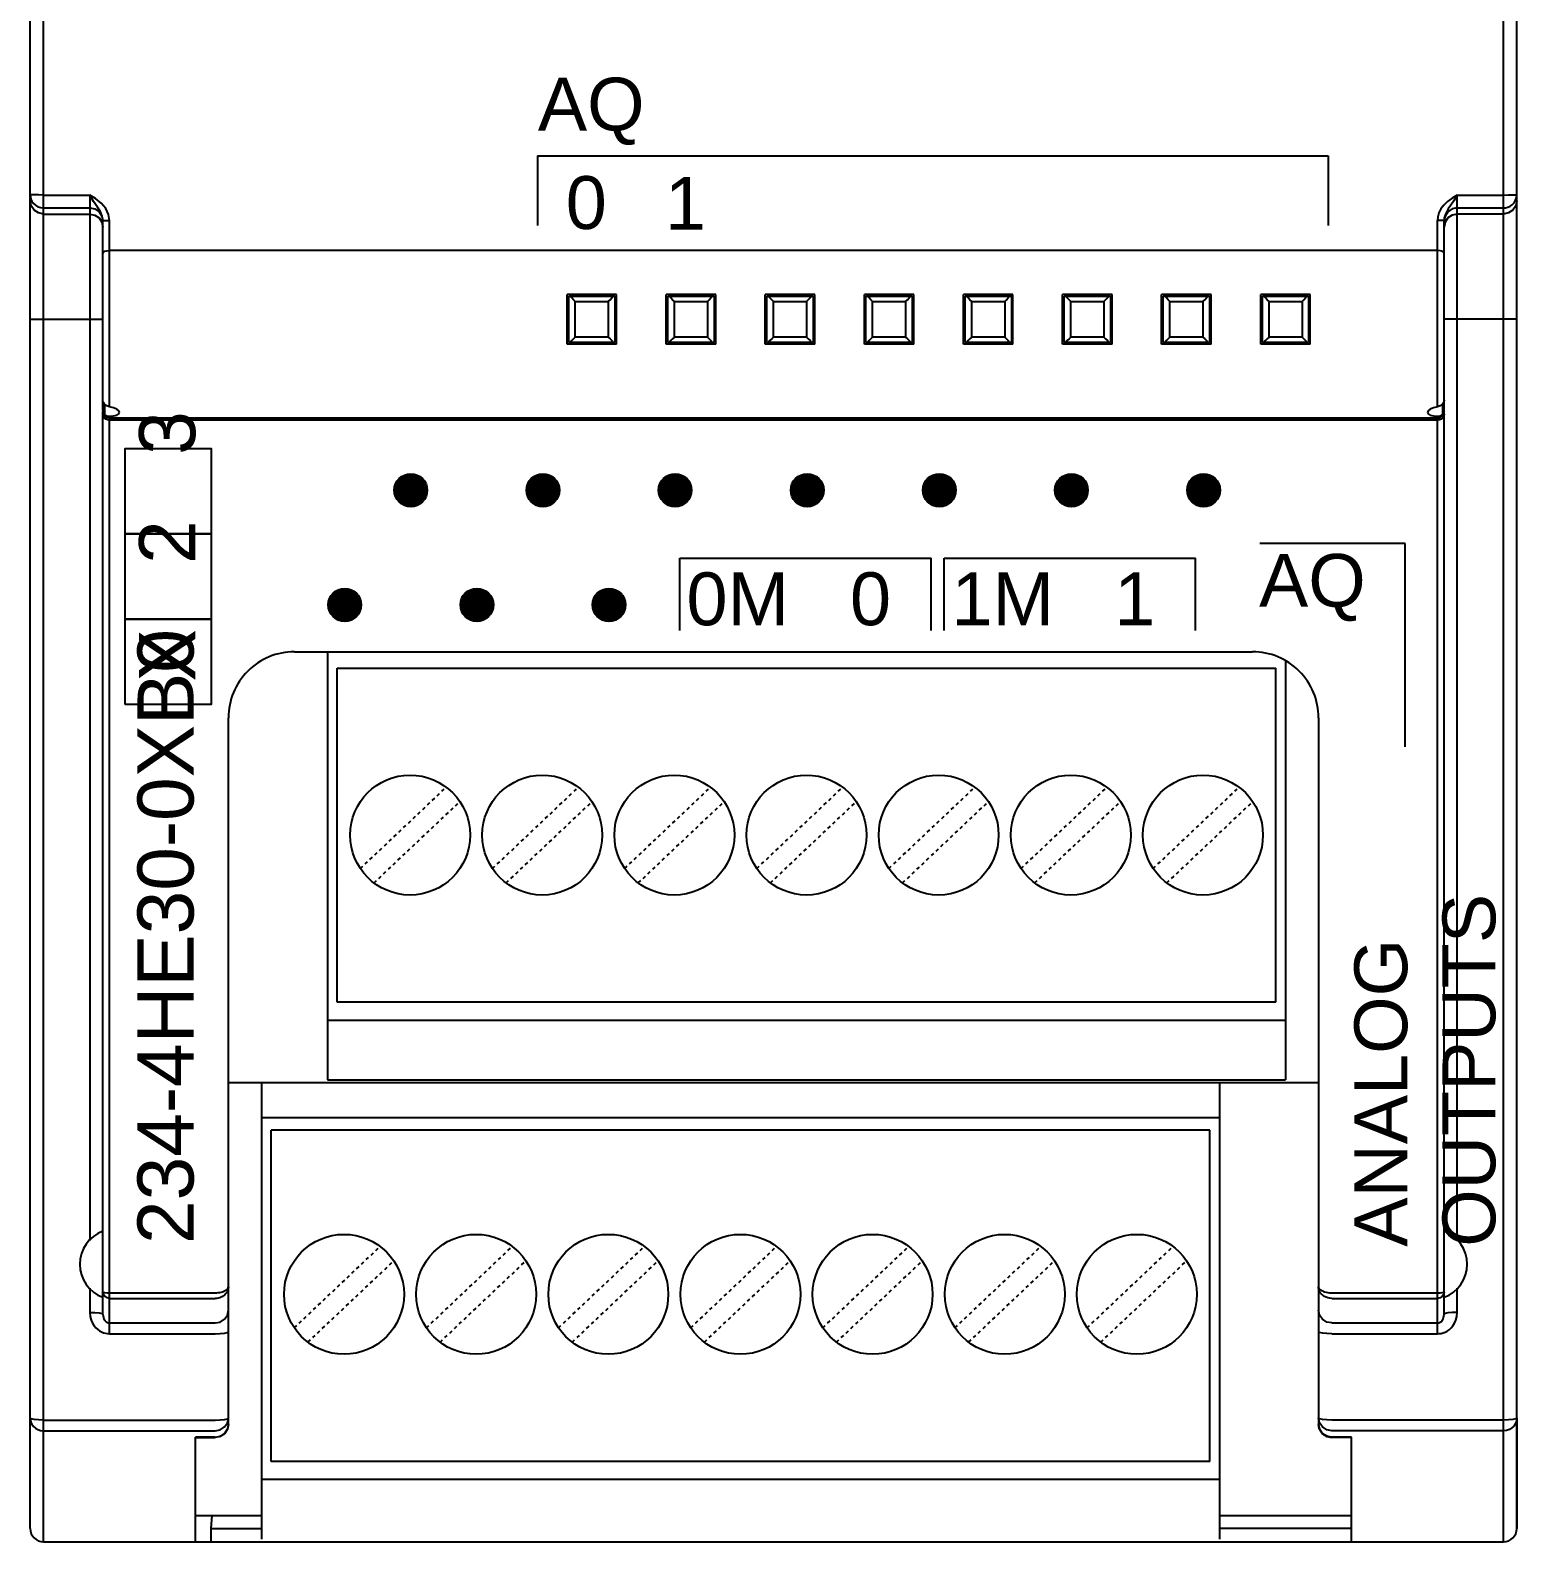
# Model space of a CAD drawing. Header units: inches. Extents: x 57 to 2760, y -193 to 2149.
# Drawn here: x 229.97 to 274.97, y 1243.68 to 1289.43 of the extents above; entities that cross this region are included whole.
import ezdxf

# ---------------------------------------------------------------- set-up
doc = ezdxf.new("R2010")
doc.units = ezdxf.units.IN
doc.header["$MEASUREMENT"] = 0
doc.linetypes.add('DOT', pattern=[0.2, 0.1, -0.1])
doc.styles.get("Standard").update_dxf_attribs({"font": 'arial.ttf'})

msp = doc.modelspace()

# ---------------------------------------------------------------- linework, layer by layer
at = {"color": 7, "linetype": 'Continuous'}
for p, q in [((230.37329, 1243.68422), (230.37329, 1343.68422)), ((274.57329, 1243.68422), (274.57329, 1343.68422)), ((229.97329, 1244.08422), (229.97329, 1343.28422)), ((274.97329, 1244.08422), (274.97329, 1343.28422)), ((229.97329, 1284.45532), (229.97329, 1303.09792)), ((274.97329, 1284.27052), (274.97329, 1303.09792)), ((230.37329, 1284.44652), (231.77329, 1284.44652)), ((231.77329, 1284.44652), (231.77329, 1252.807)), ((273.17329, 1284.44652), (274.57329, 1284.44652)), ((273.17329, 1252.807), (273.17329, 1284.44652)), ((274.9639, 1284.3695), (274.97329, 1284.45532)), ((230.37329, 1284.05684), (231.77329, 1284.05684)), ((230.37329, 1283.87204), (231.77329, 1283.87204)), ((273.17329, 1284.05684), (274.57329, 1284.05684)), ((274.57329, 1283.87204), (273.17329, 1283.87204)), ((232.14284, 1283.62605), (232.17329, 1283.47356)), ((232.17329, 1283.67629), (232.17329, 1283.67634)), ((232.17329, 1277.93337), (232.17329, 1283.6763)), ((232.27328, 1283.67221), (232.37329, 1283.67157)), ((232.37329, 1278.03858), (232.37329, 1283.67157)), ((272.67329, 1283.67221), (272.57329, 1283.67157)), ((272.57329, 1278.03858), (272.57329, 1283.67157)), ((272.77329, 1277.93337), (272.77329, 1283.67634)), ((272.80373, 1283.62605), (272.77329, 1283.47356)), ((272.57329, 1282.76809), (232.37329, 1282.76809)), ((247.72329, 1281.43422), (246.22329, 1281.43422)), ((246.22329, 1279.93422), (246.22329, 1281.43422)), ((246.22329, 1281.18422), (246.27329, 1281.18422)), ((246.27329, 1281.38422), (247.67329, 1281.38422)), ((246.27329, 1279.98422), (246.27329, 1281.38422)), ((246.47329, 1281.21993), (247.47329, 1281.21993)), ((246.47336, 1280.1485), (246.47336, 1281.21993)), ((247.47321, 1281.21993), (247.47321, 1280.1485)), ((247.67329, 1281.38422), (247.67329, 1279.98422)), ((247.72329, 1279.93422), (247.72329, 1281.43422)), ((250.72329, 1281.43422), (249.22329, 1281.43422)), ((249.22329, 1279.93422), (249.22329, 1281.43422)), ((249.27329, 1281.38422), (250.67329, 1281.38422)), ((249.27329, 1279.98422), (249.27329, 1281.38422)), ((249.47329, 1281.21993), (250.47329, 1281.21993)), ((249.47336, 1280.1485), (249.47336, 1281.21993)), ((250.47321, 1281.21993), (250.47321, 1280.1485)), ((250.67329, 1281.38422), (250.67329, 1279.98422)), ((250.72329, 1279.93422), (250.72329, 1281.43422)), ((253.72329, 1281.43422), (252.22329, 1281.43422)), ((252.22329, 1279.93422), (252.22329, 1281.43422)), ((252.27329, 1281.38422), (253.67329, 1281.38422)), ((252.27329, 1279.98422), (252.27329, 1281.38422)), ((252.47329, 1281.21993), (253.47329, 1281.21993)), ((252.47336, 1280.1485), (252.47336, 1281.21993)), ((253.47321, 1281.21993), (253.47321, 1280.1485)), ((253.67329, 1281.38422), (253.67329, 1279.98422)), ((253.72329, 1279.93422), (253.72329, 1281.43422)), ((256.72329, 1281.43422), (255.22329, 1281.43422)), ((255.22329, 1279.93422), (255.22329, 1281.43422)), ((255.27329, 1281.38422), (256.67329, 1281.38422)), ((255.27329, 1279.98422), (255.27329, 1281.38422)), ((255.47329, 1281.21993), (256.47329, 1281.21993)), ((255.47336, 1280.1485), (255.47336, 1281.21993)), ((256.47321, 1281.21993), (256.47321, 1280.1485)), ((256.67329, 1281.38422), (256.67329, 1279.98422)), ((256.72329, 1279.93422), (256.72329, 1281.43422)), ((259.72329, 1281.43422), (258.22329, 1281.43422)), ((258.22329, 1279.93422), (258.22329, 1281.43422)), ((258.27329, 1281.38422), (259.67329, 1281.38422)), ((258.27329, 1279.98422), (258.27329, 1281.38422)), ((258.47329, 1281.21993), (259.47329, 1281.21993)), ((258.47336, 1280.1485), (258.47336, 1281.21993)), ((259.47321, 1281.21993), (259.47321, 1280.1485)), ((259.67329, 1281.38422), (259.67329, 1279.98422)), ((259.72329, 1279.93422), (259.72329, 1281.43422)), ((262.72329, 1281.43422), (261.22329, 1281.43422)), ((261.22329, 1279.93422), (261.22329, 1281.43422)), ((261.27329, 1281.38422), (262.67329, 1281.38422)), ((261.27329, 1279.98422), (261.27329, 1281.38422)), ((261.47329, 1281.21993), (262.47329, 1281.21993)), ((261.47336, 1280.1485), (261.47336, 1281.21993)), ((262.47321, 1281.21993), (262.47321, 1280.1485)), ((262.67329, 1281.38422), (262.67329, 1279.98422)), ((262.72329, 1279.93422), (262.72329, 1281.43422)), ((265.72329, 1281.43422), (264.22329, 1281.43422)), ((264.22329, 1279.93422), (264.22329, 1281.43422)), ((264.27329, 1281.38422), (265.67329, 1281.38422)), ((264.27329, 1279.98422), (264.27329, 1281.38422)), ((264.47329, 1281.21993), (265.47329, 1281.21993)), ((264.47336, 1280.1485), (264.47336, 1281.21993)), ((265.47321, 1281.21993), (265.47321, 1280.1485)), ((265.67329, 1281.38422), (265.67329, 1279.98422)), ((265.72329, 1279.93422), (265.72329, 1281.43422)), ((268.72329, 1281.43422), (267.22329, 1281.43422)), ((267.22329, 1279.93422), (267.22329, 1281.43422)), ((267.27329, 1281.38422), (268.67329, 1281.38422)), ((267.27329, 1279.98422), (267.27329, 1281.38422)), ((267.47329, 1281.21993), (268.47329, 1281.21993)), ((267.47336, 1280.1485), (267.47336, 1281.21993)), ((268.47321, 1281.21993), (268.47321, 1280.1485)), ((268.67329, 1281.38422), (268.67329, 1279.98422)), ((268.67329, 1281.18422), (268.72329, 1281.18422)), ((268.72329, 1279.93422), (268.72329, 1281.43422)), ((229.97329, 1280.68422), (232.17329, 1280.68422)), ((274.97329, 1280.68422), (272.77329, 1280.68422)), ((246.22329, 1280.18422), (246.27329, 1280.18422)), ((247.47329, 1280.1485), (246.47329, 1280.1485)), ((250.47329, 1280.1485), (249.47329, 1280.1485)), ((253.47329, 1280.1485), (252.47329, 1280.1485)), ((256.47329, 1280.1485), (255.47329, 1280.1485)), ((259.47329, 1280.1485), (258.47329, 1280.1485)), ((262.47329, 1280.1485), (261.47329, 1280.1485)), ((265.47329, 1280.1485), (264.47329, 1280.1485)), ((268.47329, 1280.1485), (267.47329, 1280.1485)), ((268.67329, 1280.18422), (268.72329, 1280.18422)), ((247.72329, 1279.93422), (246.22329, 1279.93422)), ((247.67329, 1279.98422), (246.27329, 1279.98422)), ((250.72329, 1279.93422), (249.22329, 1279.93422)), ((250.67329, 1279.98422), (249.27329, 1279.98422)), ((253.72329, 1279.93422), (252.22329, 1279.93422)), ((253.67329, 1279.98422), (252.27329, 1279.98422)), ((256.72329, 1279.93422), (255.22329, 1279.93422)), ((256.67329, 1279.98422), (255.27329, 1279.98422)), ((259.72329, 1279.93422), (258.22329, 1279.93422)), ((259.67329, 1279.98422), (258.27329, 1279.98422)), ((262.72329, 1279.93422), (261.22329, 1279.93422)), ((262.67329, 1279.98422), (261.27329, 1279.98422)), ((265.72329, 1279.93422), (264.22329, 1279.93422)), ((265.67329, 1279.98422), (264.27329, 1279.98422)), ((268.72329, 1279.93422), (267.22329, 1279.93422)), ((268.67329, 1279.98422), (267.27329, 1279.98422)), ((232.17329, 1250.56805), (232.17329, 1277.89487)), ((232.22329, 1278.11532), (232.22329, 1277.8075)), ((272.72329, 1278.11532), (272.72329, 1277.8075)), ((272.75806, 1277.81863), (272.77329, 1277.89487)), ((272.77329, 1277.81211), (272.76272, 1277.75315)), ((272.77329, 1277.81211), (272.77329, 1277.89487)), ((272.77329, 1250.56805), (272.77329, 1277.89487)), ((232.37329, 1249.98165), (232.37329, 1277.74837)), ((272.57329, 1277.69563), (232.37329, 1277.69563)), ((272.57329, 1277.62824), (232.37329, 1277.62824)), ((272.57329, 1249.98165), (272.57329, 1277.74837)), ((240.9949, 1275.50489), (241.5001, 1276.01008)), ((240.99745, 1275.53063), (241.47435, 1276.00754)), ((240.99875, 1275.48554), (241.51945, 1276.00623)), ((241.0026, 1275.46618), (241.5388, 1276.00238)), ((241.00321, 1275.5596), (241.44539, 1276.00178)), ((241.00645, 1275.44683), (241.55816, 1275.99853)), ((241.00897, 1275.58856), (241.41643, 1275.99602)), ((241.0103, 1275.42748), (241.57751, 1275.99468)), ((241.01415, 1275.40813), (241.59686, 1275.99083)), ((241.01473, 1275.61752), (241.38746, 1275.99026)), ((241.018, 1275.38877), (241.61621, 1275.98698)), ((241.02049, 1275.64648), (241.3585, 1275.98449)), ((241.02185, 1275.36942), (241.63557, 1275.98313)), ((241.0257, 1275.35007), (241.65492, 1275.97929)), ((241.02625, 1275.67545), (241.32954, 1275.97873)), ((241.02955, 1275.33072), (241.67427, 1275.97544)), ((241.03442, 1275.70681), (241.29817, 1275.97057)), ((241.03584, 1275.3138), (241.69118, 1275.96915)), ((244.99722, 1275.49326), (245.51172, 1276.00777)), ((244.99975, 1275.5422), (245.46279, 1276.00524)), ((245.00492, 1275.45456), (245.55043, 1276.00007)), ((245.01127, 1275.60013), (245.40486, 1275.99372)), ((245.01261, 1275.41585), (245.58913, 1275.99237)), ((245.02031, 1275.37715), (245.62784, 1275.98467)), ((245.02279, 1275.65805), (245.34693, 1275.98219)), ((245.02801, 1275.33844), (245.66654, 1275.97697)), ((248.99722, 1275.49326), (249.51172, 1276.00777)), ((248.99975, 1275.5422), (249.46279, 1276.00524)), ((249.00492, 1275.45456), (249.55043, 1276.00007)), ((249.01127, 1275.60013), (249.40486, 1275.99372)), ((249.01261, 1275.41585), (249.58913, 1275.99237)), ((249.02031, 1275.37715), (249.62784, 1275.98467)), ((249.02279, 1275.65805), (249.34693, 1275.98219)), ((249.02801, 1275.33844), (249.66654, 1275.97697)), ((252.99722, 1275.49326), (253.51172, 1276.00777)), ((252.99975, 1275.5422), (253.46279, 1276.00524)), ((253.00492, 1275.45456), (253.55043, 1276.00007)), ((253.01127, 1275.60013), (253.40486, 1275.99372)), ((253.01261, 1275.41585), (253.58913, 1275.99237)), ((253.02031, 1275.37715), (253.62784, 1275.98467)), ((253.02279, 1275.65805), (253.34693, 1275.98219)), ((253.02801, 1275.33844), (253.66654, 1275.97697)), ((256.99722, 1275.49326), (257.51172, 1276.00777)), ((256.99975, 1275.5422), (257.46279, 1276.00524)), ((257.00492, 1275.45456), (257.55043, 1276.00007)), ((257.01127, 1275.60013), (257.40486, 1275.99372)), ((257.01261, 1275.41585), (257.58913, 1275.99237)), ((257.02031, 1275.37715), (257.62784, 1275.98467)), ((257.02279, 1275.65805), (257.34693, 1275.98219)), ((257.02801, 1275.33844), (257.66654, 1275.97697)), ((260.99722, 1275.49326), (261.51172, 1276.00777)), ((260.99975, 1275.5422), (261.46279, 1276.00524)), ((261.00492, 1275.45456), (261.55043, 1276.00007)), ((261.01127, 1275.60013), (261.40486, 1275.99372)), ((261.01261, 1275.41585), (261.58913, 1275.99237)), ((261.02031, 1275.37715), (261.62784, 1275.98467)), ((261.02279, 1275.65805), (261.34693, 1275.98219)), ((261.02801, 1275.33844), (261.66654, 1275.97697)), ((264.99722, 1275.49326), (265.51172, 1276.00777)), ((264.99975, 1275.5422), (265.46279, 1276.00524)), ((265.00492, 1275.45456), (265.55043, 1276.00007)), ((265.01127, 1275.60013), (265.40486, 1275.99372)), ((265.01261, 1275.41585), (265.58913, 1275.99237)), ((265.02031, 1275.37715), (265.62784, 1275.98467)), ((265.02279, 1275.65805), (265.34693, 1275.98219)), ((265.02801, 1275.33844), (265.66654, 1275.97697)), ((241.04513, 1275.29989), (241.70509, 1275.95986)), ((241.05442, 1275.28598), (241.719, 1275.95056)), ((241.06372, 1275.27208), (241.73291, 1275.94127)), ((241.07301, 1275.25817), (241.74682, 1275.93198)), ((241.08114, 1275.77674), (241.22825, 1275.92385)), ((241.0823, 1275.24426), (241.76073, 1275.92268)), ((241.0916, 1275.23035), (241.77464, 1275.91339)), ((241.10089, 1275.21644), (241.78854, 1275.9041)), ((241.11018, 1275.20253), (241.80245, 1275.8948)), ((241.11948, 1275.18862), (241.81636, 1275.88551)), ((241.12786, 1275.84666), (241.15833, 1275.87713)), ((241.12877, 1275.17472), (241.83027, 1275.87621)), ((241.13806, 1275.16081), (241.84418, 1275.86692)), ((241.15098, 1275.15052), (241.85446, 1275.85401)), ((241.16489, 1275.14123), (241.86376, 1275.8401)), ((241.1788, 1275.13193), (241.87305, 1275.82619)), ((241.19271, 1275.12264), (241.88234, 1275.81228)), ((241.20661, 1275.11335), (241.89164, 1275.79837)), ((241.22052, 1275.10405), (241.90093, 1275.78446)), ((241.23443, 1275.09476), (241.91022, 1275.77055)), ((241.24834, 1275.08547), (241.91952, 1275.75665)), ((241.26225, 1275.07617), (241.92881, 1275.74274)), ((241.27616, 1275.06688), (241.93811, 1275.72883)), ((241.29007, 1275.05759), (241.9474, 1275.71492)), ((241.30464, 1275.04896), (241.95603, 1275.70035)), ((241.32399, 1275.04511), (241.95988, 1275.68099)), ((241.34335, 1275.04126), (241.96372, 1275.66164)), ((241.3627, 1275.03741), (241.96757, 1275.64229)), ((241.38205, 1275.03356), (241.97142, 1275.62294)), ((241.4014, 1275.02971), (241.97527, 1275.60358)), ((241.42076, 1275.02586), (241.97912, 1275.58423)), ((241.44011, 1275.02201), (241.98297, 1275.56488)), ((241.45946, 1275.01816), (241.98682, 1275.54553)), ((241.47881, 1275.01431), (241.99067, 1275.52617)), ((245.04142, 1275.30545), (245.69954, 1275.96357)), ((245.05307, 1275.73474), (245.27025, 1275.95191)), ((245.06001, 1275.27763), (245.72736, 1275.94498)), ((245.07859, 1275.24981), (245.75517, 1275.92639)), ((245.09718, 1275.222), (245.78299, 1275.90781)), ((245.11577, 1275.19418), (245.81081, 1275.88922)), ((245.13435, 1275.16636), (245.83862, 1275.87063)), ((245.15933, 1275.14494), (245.86005, 1275.84565)), ((245.18715, 1275.12635), (245.87863, 1275.81783)), ((245.21497, 1275.10777), (245.89722, 1275.79002)), ((245.24279, 1275.08918), (245.91581, 1275.7622)), ((245.2706, 1275.07059), (245.93439, 1275.73438)), ((245.29842, 1275.05201), (245.95298, 1275.70657)), ((245.33562, 1275.0428), (245.96219, 1275.66937)), ((245.37432, 1275.0351), (245.96989, 1275.63066)), ((245.41303, 1275.0274), (245.97759, 1275.59196)), ((245.45173, 1275.0197), (245.98528, 1275.55325)), ((245.49044, 1275.012), (245.99298, 1275.51455)), ((249.04142, 1275.30545), (249.69954, 1275.96357)), ((249.05307, 1275.73474), (249.27025, 1275.95191)), ((249.06001, 1275.27763), (249.72736, 1275.94498)), ((249.07859, 1275.24981), (249.75517, 1275.92639)), ((249.09718, 1275.222), (249.78299, 1275.90781)), ((249.11577, 1275.19418), (249.81081, 1275.88922)), ((249.13435, 1275.16636), (249.83862, 1275.87063)), ((249.15933, 1275.14494), (249.86005, 1275.84565)), ((249.18715, 1275.12635), (249.87863, 1275.81783)), ((249.21497, 1275.10777), (249.89722, 1275.79002)), ((249.24279, 1275.08918), (249.91581, 1275.7622)), ((249.2706, 1275.07059), (249.93439, 1275.73438)), ((249.29842, 1275.05201), (249.95298, 1275.70657)), ((249.33562, 1275.0428), (249.96219, 1275.66937)), ((249.37432, 1275.0351), (249.96989, 1275.63066)), ((249.41303, 1275.0274), (249.97759, 1275.59196)), ((249.45173, 1275.0197), (249.98528, 1275.55325)), ((249.49044, 1275.012), (249.99298, 1275.51455)), ((253.04142, 1275.30545), (253.69954, 1275.96357)), ((253.05307, 1275.73474), (253.27025, 1275.95191)), ((253.06001, 1275.27763), (253.72736, 1275.94498)), ((253.07859, 1275.24981), (253.75517, 1275.92639)), ((253.09718, 1275.222), (253.78299, 1275.90781)), ((253.11577, 1275.19418), (253.81081, 1275.88922)), ((253.13435, 1275.16636), (253.83862, 1275.87063)), ((253.15933, 1275.14494), (253.86005, 1275.84565)), ((253.18715, 1275.12635), (253.87863, 1275.81783)), ((253.21497, 1275.10777), (253.89722, 1275.79002)), ((253.24279, 1275.08918), (253.91581, 1275.7622)), ((253.2706, 1275.07059), (253.93439, 1275.73438)), ((253.29842, 1275.05201), (253.95298, 1275.70657)), ((253.33562, 1275.0428), (253.96219, 1275.66937)), ((253.37432, 1275.0351), (253.96989, 1275.63066)), ((253.41303, 1275.0274), (253.97759, 1275.59196)), ((253.45173, 1275.0197), (253.98528, 1275.55325)), ((253.49044, 1275.012), (253.99298, 1275.51455)), ((257.04142, 1275.30545), (257.69954, 1275.96357)), ((257.05307, 1275.73474), (257.27025, 1275.95191)), ((257.06001, 1275.27763), (257.72736, 1275.94498)), ((257.07859, 1275.24981), (257.75517, 1275.92639)), ((257.09718, 1275.222), (257.78299, 1275.90781)), ((257.11577, 1275.19418), (257.81081, 1275.88922)), ((257.13435, 1275.16636), (257.83862, 1275.87063)), ((257.15933, 1275.14494), (257.86005, 1275.84565)), ((257.18715, 1275.12635), (257.87863, 1275.81783)), ((257.21497, 1275.10777), (257.89722, 1275.79002)), ((257.24279, 1275.08918), (257.91581, 1275.7622)), ((257.2706, 1275.07059), (257.93439, 1275.73438)), ((257.29842, 1275.05201), (257.95298, 1275.70657)), ((257.33562, 1275.0428), (257.96219, 1275.66937)), ((257.37432, 1275.0351), (257.96989, 1275.63066)), ((257.41303, 1275.0274), (257.97759, 1275.59196)), ((257.45173, 1275.0197), (257.98528, 1275.55325)), ((257.49044, 1275.012), (257.99298, 1275.51455)), ((261.04142, 1275.30545), (261.69954, 1275.96357)), ((261.05307, 1275.73474), (261.27025, 1275.95191)), ((261.06001, 1275.27763), (261.72736, 1275.94498)), ((261.07859, 1275.24981), (261.75517, 1275.92639)), ((261.09718, 1275.222), (261.78299, 1275.90781)), ((261.11577, 1275.19418), (261.81081, 1275.88922)), ((261.13435, 1275.16636), (261.83862, 1275.87063)), ((261.15933, 1275.14494), (261.86005, 1275.84565)), ((261.18715, 1275.12635), (261.87863, 1275.81783)), ((261.21497, 1275.10777), (261.89722, 1275.79002)), ((261.24279, 1275.08918), (261.91581, 1275.7622)), ((261.2706, 1275.07059), (261.93439, 1275.73438)), ((261.29842, 1275.05201), (261.95298, 1275.70657)), ((261.33562, 1275.0428), (261.96219, 1275.66937)), ((261.37432, 1275.0351), (261.96989, 1275.63066)), ((261.41303, 1275.0274), (261.97759, 1275.59196)), ((261.45173, 1275.0197), (261.98528, 1275.55325)), ((261.49044, 1275.012), (261.99298, 1275.51455)), ((265.04142, 1275.30545), (265.69954, 1275.96357)), ((265.05307, 1275.73474), (265.27025, 1275.95191)), ((265.06001, 1275.27763), (265.72736, 1275.94498)), ((265.07859, 1275.24981), (265.75517, 1275.92639)), ((265.09718, 1275.222), (265.78299, 1275.90781)), ((265.11577, 1275.19418), (265.81081, 1275.88922)), ((265.13435, 1275.16636), (265.83862, 1275.87063)), ((265.15933, 1275.14494), (265.86005, 1275.84565)), ((265.18715, 1275.12635), (265.87863, 1275.81783)), ((265.21497, 1275.10777), (265.89722, 1275.79002)), ((265.24279, 1275.08918), (265.91581, 1275.7622)), ((265.2706, 1275.07059), (265.93439, 1275.73438)), ((265.29842, 1275.05201), (265.95298, 1275.70657)), ((265.33562, 1275.0428), (265.96219, 1275.66937)), ((265.37432, 1275.0351), (265.96989, 1275.63066)), ((265.41303, 1275.0274), (265.97759, 1275.59196)), ((265.45173, 1275.0197), (265.98528, 1275.55325)), ((265.49044, 1275.012), (265.99298, 1275.51455)), ((241.50042, 1275.01272), (241.99226, 1275.50456)), ((241.52939, 1275.01849), (241.9865, 1275.4756)), ((241.55835, 1275.02425), (241.98074, 1275.44663)), ((241.58731, 1275.03001), (241.97498, 1275.41767)), ((241.61628, 1275.03577), (241.96922, 1275.38871)), ((241.64524, 1275.04153), (241.96346, 1275.35975)), ((241.6742, 1275.04729), (241.95769, 1275.33078)), ((241.72892, 1275.0788), (241.92618, 1275.27607)), ((241.79884, 1275.12553), (241.87946, 1275.20614)), ((245.54678, 1275.02195), (245.98304, 1275.4582)), ((245.60471, 1275.03347), (245.97152, 1275.40028)), ((245.66264, 1275.04499), (245.96, 1275.34235)), ((245.77092, 1275.10687), (245.89812, 1275.23407)), ((249.54678, 1275.02195), (249.98304, 1275.4582)), ((249.60471, 1275.03347), (249.97152, 1275.40028)), ((249.66264, 1275.04499), (249.96, 1275.34235)), ((249.77092, 1275.10687), (249.89812, 1275.23407)), ((253.54678, 1275.02195), (253.98304, 1275.4582)), ((253.60471, 1275.03347), (253.97152, 1275.40028)), ((253.66264, 1275.04499), (253.96, 1275.34235)), ((253.77092, 1275.10687), (253.89812, 1275.23407)), ((257.54678, 1275.02195), (257.98304, 1275.4582)), ((257.60471, 1275.03347), (257.97152, 1275.40028)), ((257.66264, 1275.04499), (257.96, 1275.34235)), ((257.77092, 1275.10687), (257.89812, 1275.23407)), ((261.54678, 1275.02195), (261.98304, 1275.4582)), ((261.60471, 1275.03347), (261.97152, 1275.40028)), ((261.66264, 1275.04499), (261.96, 1275.34235)), ((261.77092, 1275.10687), (261.89812, 1275.23407)), ((265.54678, 1275.02195), (265.98304, 1275.4582)), ((265.60471, 1275.03347), (265.97152, 1275.40028)), ((265.66264, 1275.04499), (265.96, 1275.34235)), ((265.77092, 1275.10687), (265.89812, 1275.23407)), ((238.9949, 1272.03428), (239.5001, 1272.53947)), ((238.99745, 1272.06002), (239.47435, 1272.53693)), ((238.99875, 1272.01493), (239.51945, 1272.53562)), ((239.0026, 1271.99557), (239.5388, 1272.53177)), ((239.00321, 1272.08899), (239.44539, 1272.53117)), ((239.00645, 1271.97622), (239.55816, 1272.52792)), ((239.00897, 1272.11795), (239.41643, 1272.52541)), ((239.0103, 1271.95687), (239.57751, 1272.52407)), ((239.01415, 1271.93752), (239.59686, 1272.52022)), ((239.01473, 1272.14691), (239.38746, 1272.51965)), ((239.018, 1271.91816), (239.61621, 1272.51637)), ((239.02049, 1272.17587), (239.3585, 1272.51388)), ((239.02185, 1271.89881), (239.63557, 1272.51253)), ((239.0257, 1271.87946), (239.65492, 1272.50868)), ((239.02625, 1272.20484), (239.32954, 1272.50812)), ((239.02955, 1271.86011), (239.67427, 1272.50483)), ((239.03442, 1272.2362), (239.29817, 1272.49996)), ((239.03584, 1271.84319), (239.69118, 1272.49854)), ((239.04513, 1271.82928), (239.70509, 1272.48925)), ((239.05442, 1271.81537), (239.719, 1272.47995)), ((239.06372, 1271.80147), (239.73291, 1272.47066)), ((239.07301, 1271.78756), (239.74682, 1272.46137)), ((239.08114, 1272.30613), (239.22825, 1272.45324)), ((239.0823, 1271.77365), (239.76073, 1272.45207)), ((239.0916, 1271.75974), (239.77464, 1272.44278)), ((239.10089, 1271.74583), (239.78854, 1272.43349)), ((239.11018, 1271.73192), (239.80245, 1272.42419)), ((239.11948, 1271.71801), (239.81636, 1272.4149)), ((239.12786, 1272.37605), (239.15833, 1272.40652)), ((239.12877, 1271.70411), (239.83027, 1272.40561)), ((239.13806, 1271.6902), (239.84418, 1272.39631)), ((239.15098, 1271.67991), (239.85446, 1272.3834)), ((239.16489, 1271.67062), (239.86376, 1272.36949)), ((239.1788, 1271.66132), (239.87305, 1272.35558)), ((239.19271, 1271.65203), (239.88234, 1272.34167)), ((239.20661, 1271.64274), (239.89164, 1272.32776)), ((239.22052, 1271.63344), (239.90093, 1272.31385)), ((242.99722, 1272.02265), (243.51172, 1272.53716)), ((242.99975, 1272.07159), (243.46279, 1272.53463)), ((243.00492, 1271.98395), (243.55043, 1272.52946)), ((243.01127, 1272.12952), (243.40486, 1272.52311)), ((243.01261, 1271.94524), (243.58913, 1272.52176)), ((243.02031, 1271.90654), (243.62784, 1272.51406)), ((243.02279, 1272.18744), (243.34693, 1272.51158)), ((243.02801, 1271.86783), (243.66654, 1272.50636)), ((243.04142, 1271.83484), (243.69954, 1272.49296)), ((243.05307, 1272.26413), (243.27025, 1272.4813)), ((243.06001, 1271.80702), (243.72736, 1272.47437)), ((243.07859, 1271.7792), (243.75517, 1272.45578)), ((243.09718, 1271.75139), (243.78299, 1272.4372)), ((243.11577, 1271.72357), (243.81081, 1272.41861)), ((243.13435, 1271.69575), (243.83862, 1272.40002)), ((243.15933, 1271.67433), (243.86005, 1272.37504)), ((243.18715, 1271.65574), (243.87863, 1272.34722)), ((243.21497, 1271.63716), (243.89722, 1272.31941)), ((246.99722, 1272.02265), (247.51172, 1272.53716)), ((246.99975, 1272.07159), (247.46279, 1272.53463)), ((247.00492, 1271.98395), (247.55043, 1272.52946)), ((247.01127, 1272.12952), (247.40486, 1272.52311)), ((247.01261, 1271.94524), (247.58913, 1272.52176)), ((247.02031, 1271.90654), (247.62784, 1272.51406)), ((247.02279, 1272.18744), (247.34693, 1272.51158)), ((247.02801, 1271.86783), (247.66654, 1272.50636)), ((247.04142, 1271.83484), (247.69954, 1272.49296)), ((247.05307, 1272.26413), (247.27025, 1272.4813)), ((247.06001, 1271.80702), (247.72736, 1272.47437)), ((247.07859, 1271.7792), (247.75517, 1272.45578)), ((247.09718, 1271.75139), (247.78299, 1272.4372)), ((247.11577, 1271.72357), (247.81081, 1272.41861)), ((247.13435, 1271.69575), (247.83862, 1272.40002)), ((247.15933, 1271.67433), (247.86005, 1272.37504)), ((247.18715, 1271.65574), (247.87863, 1272.34722)), ((247.21497, 1271.63716), (247.89722, 1272.31941)), ((239.23443, 1271.62415), (239.91022, 1272.29994)), ((239.24834, 1271.61486), (239.91952, 1272.28604)), ((239.26225, 1271.60556), (239.92881, 1272.27213)), ((239.27616, 1271.59627), (239.93811, 1272.25822)), ((239.29007, 1271.58698), (239.9474, 1272.24431)), ((239.30464, 1271.57835), (239.95603, 1272.22974)), ((239.32399, 1271.5745), (239.95988, 1272.21038)), ((239.34335, 1271.57065), (239.96372, 1272.19103)), ((239.3627, 1271.5668), (239.96757, 1272.17168)), ((239.38205, 1271.56295), (239.97142, 1272.15233)), ((239.4014, 1271.5591), (239.97527, 1272.13297)), ((239.42076, 1271.55525), (239.97912, 1272.11362)), ((239.44011, 1271.5514), (239.98297, 1272.09427)), ((239.45946, 1271.54755), (239.98682, 1272.07492)), ((239.47881, 1271.5437), (239.99067, 1272.05556)), ((239.50042, 1271.54212), (239.99226, 1272.03395)), ((239.52939, 1271.54788), (239.9865, 1272.00499)), ((239.55835, 1271.55364), (239.98074, 1271.97603)), ((239.58731, 1271.5594), (239.97498, 1271.94706)), ((239.61628, 1271.56516), (239.96922, 1271.9181)), ((239.64524, 1271.57092), (239.96346, 1271.88914)), ((239.6742, 1271.57668), (239.95769, 1271.86017)), ((243.24279, 1271.61857), (243.91581, 1272.29159)), ((243.2706, 1271.59998), (243.93439, 1272.26377)), ((243.29842, 1271.5814), (243.95298, 1272.23596)), ((243.33562, 1271.57219), (243.96219, 1272.19876)), ((243.37432, 1271.56449), (243.96989, 1272.16005)), ((243.41303, 1271.55679), (243.97759, 1272.12135)), ((243.45173, 1271.54909), (243.98528, 1272.08264)), ((243.49044, 1271.54139), (243.99298, 1272.04394)), ((243.54678, 1271.55134), (243.98304, 1271.98759)), ((243.60471, 1271.56286), (243.97152, 1271.92967)), ((243.66264, 1271.57438), (243.96, 1271.87174)), ((247.24279, 1271.61857), (247.91581, 1272.29159)), ((247.2706, 1271.59998), (247.93439, 1272.26377)), ((247.29842, 1271.5814), (247.95298, 1272.23596)), ((247.33562, 1271.57219), (247.96219, 1272.19876)), ((247.37432, 1271.56449), (247.96989, 1272.16005)), ((247.41303, 1271.55679), (247.97759, 1272.12135)), ((247.45173, 1271.54909), (247.98528, 1272.08264)), ((247.49044, 1271.54139), (247.99298, 1272.04394)), ((247.54678, 1271.55134), (247.98304, 1271.98759)), ((247.60471, 1271.56286), (247.97152, 1271.92967)), ((247.66264, 1271.57438), (247.96, 1271.87174)), ((239.72892, 1271.60819), (239.92618, 1271.80546)), ((239.79884, 1271.65492), (239.87946, 1271.73554)), ((243.77092, 1271.63626), (243.89812, 1271.76346)), ((247.77092, 1271.63626), (247.89812, 1271.76346)), ((237.97338, 1270.62222), (266.97329, 1270.62222)), ((238.97329, 1270.62222), (238.97329, 1257.66422)), ((239.26329, 1260.01422), (239.26329, 1270.12222)), ((239.26329, 1270.12222), (267.68329, 1270.12222)), ((267.68329, 1260.01422), (267.68329, 1270.12222)), ((267.97329, 1270.35427), (267.97329, 1257.66422)), ((235.97329, 1251.39922), (235.97329, 1268.62222)), ((235.97329, 1247.23786), (235.97329, 1268.62222)), ((268.97329, 1268.62222), (268.97329, 1247.23786)), ((267.68329, 1260.01422), (239.26329, 1260.01422)), ((238.97329, 1259.47422), (267.97329, 1259.47422)), ((268.97329, 1257.57949), (235.97329, 1257.57949)), ((236.97329, 1257.57949), (236.97329, 1243.76422)), ((238.97329, 1257.66422), (267.97329, 1257.66422)), ((265.97329, 1257.57949), (265.97329, 1243.76422)), ((265.97329, 1256.51333), (236.97329, 1256.51333)), ((237.26329, 1246.11422), (237.26329, 1256.14622)), ((265.68329, 1256.14622), (237.26329, 1256.14622)), ((265.68329, 1246.11422), (265.68329, 1256.14622)), ((231.77329, 1251.36144), (231.77329, 1250.62822)), ((273.17329, 1250.62822), (273.17329, 1251.36144)), ((232.37329, 1251.22138), (235.57329, 1251.22138)), ((232.37329, 1251.04854), (235.57329, 1251.04854)), ((269.37329, 1251.22138), (272.57329, 1251.22138)), ((269.37329, 1251.04854), (272.57329, 1251.04854)), ((232.37329, 1250.30655), (235.57329, 1250.30655)), ((232.37329, 1249.98165), (235.57329, 1249.98165)), ((269.37329, 1250.30655), (272.57329, 1250.30655)), ((269.37329, 1249.98165), (272.57329, 1249.98165)), ((230.37329, 1247.3658), (235.57329, 1247.3658)), ((235.94268, 1247.2842), (235.97329, 1247.4325)), ((269.00389, 1247.2842), (268.97329, 1247.4325)), ((274.57329, 1247.3658), (269.37329, 1247.3658)), ((274.97329, 1247.4325), (274.97329, 1244.08422)), ((230.37329, 1247.04595), (235.57329, 1247.04595)), ((235.57329, 1246.85052), (234.97329, 1246.85052)), ((234.97329, 1243.68422), (234.97329, 1246.85052)), ((234.97329, 1246.83786), (235.57329, 1246.83786)), ((235.72449, 1246.86754), (235.57329, 1246.83786)), ((235.57329, 1246.85052), (235.68892, 1246.86706)), ((235.68892, 1246.86706), (235.79617, 1246.91623)), ((235.79617, 1246.91623), (235.8893, 1247.00039)), ((269.22208, 1246.86754), (269.37329, 1246.83786)), ((274.57329, 1247.04595), (269.37329, 1247.04595)), ((269.97329, 1246.85052), (269.37329, 1246.85052)), ((269.97329, 1246.83786), (269.37329, 1246.83786)), ((269.97329, 1243.68422), (269.97329, 1246.85052)), ((265.68329, 1246.11422), (237.26329, 1246.11422)), ((236.97329, 1245.57422), (265.97329, 1245.57422)), ((234.97329, 1244.48422), (236.97329, 1244.48422)), ((235.47329, 1244.48422), (235.44187, 1244.08422)), ((265.97329, 1244.48422), (269.97329, 1244.48422)), ((235.44187, 1244.08422), (236.97329, 1244.08422)), ((235.44187, 1244.08422), (235.44187, 1243.68422)), ((269.97329, 1244.08422), (265.97329, 1244.08422)), ((230.37329, 1243.68422), (274.57329, 1243.68422))]:
    msp.add_line(p, q, dxfattribs=at)
for p, q in [((245.32887, 1285.63612), (269.26797, 1285.63612)), ((245.32887, 1285.63612), (245.32887, 1283.52009)), ((269.26797, 1285.63612), (269.26797, 1283.52009)), ((271.59361, 1273.9007), (267.19931, 1273.9007)), ((271.59361, 1267.74769), (271.59361, 1273.9007)), ((249.64037, 1271.26474), (249.64037, 1273.45933)), ((249.64037, 1273.45933), (257.24773, 1273.45933)), ((257.24773, 1271.26474), (257.24773, 1273.45933)), ((257.64037, 1271.26474), (257.64037, 1273.45933)), ((257.64037, 1273.45933), (265.24773, 1273.45933)), ((265.24773, 1271.26474), (265.24773, 1273.45933))]:
    msp.add_line(p, q)
at = {"linetype": 'DOT'}
for p, q in [((239.96743, 1264.06099), (242.56651, 1266.52304)), ((243.96743, 1264.06099), (246.56651, 1266.52304)), ((247.96743, 1264.06099), (250.56651, 1266.52304)), ((251.96743, 1264.06099), (254.56651, 1266.52304)), ((255.96743, 1264.06099), (258.56651, 1266.52304)), ((259.96743, 1264.06099), (262.56651, 1266.52304)), ((263.96743, 1264.06099), (266.56651, 1266.52304)), ((240.38006, 1263.6254), (242.97914, 1266.08745)), ((244.38006, 1263.6254), (246.97914, 1266.08745)), ((248.38006, 1263.6254), (250.97914, 1266.08745)), ((252.38006, 1263.6254), (254.97914, 1266.08745)), ((256.38006, 1263.6254), (258.97914, 1266.08745)), ((260.38006, 1263.6254), (262.97914, 1266.08745)), ((264.38006, 1263.6254), (266.97914, 1266.08745)), ((237.96743, 1250.16099), (240.56651, 1252.62304)), ((238.38006, 1249.7254), (240.97914, 1252.18745)), ((241.96743, 1250.16099), (244.56651, 1252.62304)), ((242.38006, 1249.7254), (244.97914, 1252.18745)), ((245.96743, 1250.16099), (248.56651, 1252.62304)), ((246.38006, 1249.7254), (248.97914, 1252.18745)), ((249.96743, 1250.16099), (252.56651, 1252.62304)), ((250.38006, 1249.7254), (252.97914, 1252.18745)), ((253.96743, 1250.16099), (256.56651, 1252.62304)), ((254.38006, 1249.7254), (256.97914, 1252.18745)), ((257.96743, 1250.16099), (260.56651, 1252.62304)), ((258.38006, 1249.7254), (260.97914, 1252.18745)), ((261.96743, 1250.16099), (264.56651, 1252.62304)), ((262.38006, 1249.7254), (264.97914, 1252.18745))]:
    msp.add_line(p, q, dxfattribs=at)
at = {"color": 7, "linetype": 'Continuous'}
for points in [[(229.97329, 1284.45532), (229.97839, 1284.39188), (229.99524, 1284.32513), (230.02578, 1284.25797), (230.07127, 1284.19405), (230.13166, 1284.13776), (230.20491, 1284.09386), (230.28714, 1284.06619), (230.37329, 1284.05684)], [(230.37329, 1284.44652), (230.21965, 1284.4472), (230.0895, 1284.44912), (230.00296, 1284.45199), (229.97329, 1284.45532)], [(230.37329, 1283.87204), (230.22021, 1283.90237), (230.09044, 1283.98875), (230.00373, 1284.11803), (229.97329, 1284.27052)], [(232.37329, 1283.67157), (232.34588, 1283.85858), (232.26307, 1284.03938), (232.12454, 1284.20493), (231.94797, 1284.34125), (231.77329, 1284.44652)], [(232.17329, 1283.67634), (232.15495, 1283.80654), (232.09954, 1283.93964), (232.00723, 1284.08268), (231.88988, 1284.25268), (231.77329, 1284.44652)], [(273.17329, 1284.44652), (273.01548, 1284.35216), (272.87764, 1284.2535), (272.76281, 1284.14418), (272.67494, 1284.02557), (272.6157, 1283.90352), (272.58311, 1283.78385), (272.57329, 1283.67157)], [(273.17329, 1284.44652), (273.06801, 1284.27039), (272.97628, 1284.1346), (272.89981, 1284.02553), (272.84113, 1283.92868), (272.80158, 1283.83838), (272.77983, 1283.75386), (272.77329, 1283.67634)], [(274.57329, 1284.44652), (274.72692, 1284.4472), (274.85707, 1284.44912), (274.94361, 1284.45199), (274.97329, 1284.45532)], [(274.57329, 1284.05684), (274.63696, 1284.06192), (274.70397, 1284.07871), (274.77138, 1284.10914), (274.83556, 1284.15445), (274.89206, 1284.21461), (274.93612, 1284.28758), (274.9639, 1284.3695)], [(274.97329, 1284.27052), (274.94284, 1284.11803), (274.85613, 1283.98875), (274.72636, 1283.90237), (274.57329, 1283.87204)], [(231.77329, 1284.05684), (231.92636, 1284.02651), (232.05613, 1283.94013), (232.14284, 1283.81085), (232.16984, 1283.67561)], [(231.77329, 1283.87204), (231.92636, 1283.84171), (232.05613, 1283.75533), (232.14284, 1283.62605)], [(273.17329, 1284.05684), (273.02021, 1284.02651), (272.89044, 1283.94013), (272.80373, 1283.81085), (272.77674, 1283.67565)], [(273.17329, 1283.87204), (273.02021, 1283.84171), (272.89044, 1283.75533), (272.80373, 1283.62605)], [(232.17329, 1283.67634), (232.20008, 1283.67396), (232.27328, 1283.67221)], [(272.77329, 1283.67634), (272.74649, 1283.67396), (272.67329, 1283.67221)], [(232.17329, 1282.68778), (232.18719, 1282.7176), (232.22848, 1282.74354), (232.29334, 1282.76153), (232.37329, 1282.76809)], [(272.77329, 1282.68778), (272.75938, 1282.7176), (272.71809, 1282.74354), (272.65323, 1282.76153), (272.57329, 1282.76809)], [(246.47329, 1281.21993), (246.41903, 1281.27507), (246.36654, 1281.32981), (246.31595, 1281.38422)], [(247.47329, 1281.21993), (247.52754, 1281.27507), (247.58003, 1281.32981), (247.63062, 1281.38422)], [(249.47329, 1281.21993), (249.41904, 1281.27505), (249.36655, 1281.3298), (249.31595, 1281.38422)], [(250.47329, 1281.21993), (250.52753, 1281.27505), (250.58002, 1281.3298), (250.63062, 1281.38422)], [(252.47329, 1281.21993), (252.41906, 1281.27504), (252.36656, 1281.32979), (252.31595, 1281.38422)], [(253.47329, 1281.21993), (253.52751, 1281.27504), (253.58001, 1281.32979), (253.63062, 1281.38422)], [(255.47329, 1281.21993), (255.41907, 1281.27503), (255.36658, 1281.32977), (255.31595, 1281.38422)], [(256.47329, 1281.21993), (256.5275, 1281.27503), (256.57999, 1281.32977), (256.63062, 1281.38422)], [(258.47329, 1281.21993), (258.41908, 1281.27502), (258.36659, 1281.32976), (258.31595, 1281.38422)], [(259.47329, 1281.21993), (259.52749, 1281.27502), (259.57998, 1281.32976), (259.63062, 1281.38422)], [(261.47329, 1281.21993), (261.41909, 1281.27501), (261.36659, 1281.32975), (261.31595, 1281.38422)], [(262.47329, 1281.21993), (262.52748, 1281.27501), (262.57997, 1281.32975), (262.63062, 1281.38422)], [(264.47329, 1281.21993), (264.4191, 1281.275), (264.3666, 1281.32975), (264.31595, 1281.38422)], [(265.47329, 1281.21993), (265.52747, 1281.275), (265.57997, 1281.32975), (265.63062, 1281.38422)], [(267.47329, 1281.21993), (267.4191, 1281.275), (267.3666, 1281.32974), (267.31595, 1281.38422)], [(268.47329, 1281.21993), (268.52747, 1281.275), (268.57997, 1281.32974), (268.63062, 1281.38422)], [(246.47329, 1280.1485), (246.41903, 1280.09337), (246.36654, 1280.03862), (246.31595, 1279.98422)], [(247.47329, 1280.1485), (247.52754, 1280.09337), (247.58003, 1280.03862), (247.63062, 1279.98422)], [(249.47329, 1280.1485), (249.41904, 1280.09338), (249.36655, 1280.03864), (249.31595, 1279.98422)], [(250.47329, 1280.1485), (250.52753, 1280.09338), (250.58002, 1280.03864), (250.63062, 1279.98422)], [(252.47329, 1280.1485), (252.41906, 1280.0934), (252.36656, 1280.03865), (252.31595, 1279.98422)], [(253.47329, 1280.1485), (253.52751, 1280.0934), (253.58001, 1280.03865), (253.63062, 1279.98422)], [(255.47329, 1280.1485), (255.41907, 1280.09341), (255.36658, 1280.03866), (255.31595, 1279.98422)], [(256.47329, 1280.1485), (256.5275, 1280.09341), (256.57999, 1280.03866), (256.63062, 1279.98422)], [(258.47329, 1280.1485), (258.41908, 1280.09342), (258.36659, 1280.03868), (258.31595, 1279.98422)], [(259.47329, 1280.1485), (259.52749, 1280.09342), (259.57998, 1280.03868), (259.63062, 1279.98422)], [(261.47329, 1280.1485), (261.41909, 1280.09343), (261.36659, 1280.03868), (261.31595, 1279.98422)], [(262.47329, 1280.1485), (262.52748, 1280.09343), (262.57997, 1280.03868), (262.63062, 1279.98422)], [(264.47329, 1280.1485), (264.4191, 1280.09344), (264.3666, 1280.03869), (264.31595, 1279.98422)], [(265.47329, 1280.1485), (265.52747, 1280.09344), (265.57997, 1280.03869), (265.63062, 1279.98422)], [(267.47329, 1280.1485), (267.4191, 1280.09344), (267.3666, 1280.03869), (267.31595, 1279.98422)], [(268.47329, 1280.1485), (268.52747, 1280.09344), (268.57997, 1280.03869), (268.63062, 1279.98422)], [(232.22329, 1278.11532), (232.1861, 1278.17415), (232.17329, 1278.24119)], [(232.17329, 1277.93337), (232.1861, 1277.86633), (232.22329, 1277.8075)], [(232.37329, 1277.69563), (232.29675, 1277.7108), (232.23186, 1277.75399), (232.18851, 1277.81863), (232.17329, 1277.89487)], [(232.37329, 1277.62824), (232.31169, 1277.63718), (232.25702, 1277.6625), (232.21334, 1277.70172), (232.18388, 1277.75307), (232.17329, 1277.81211)], [(232.37329, 1278.03858), (232.29144, 1278.06507), (232.22329, 1278.11532)], [(232.22329, 1277.8075), (232.29145, 1277.76081), (232.37329, 1277.74837)], [(232.67329, 1277.86514), (232.65233, 1277.91444), (232.59113, 1277.96434), (232.495, 1278.00805), (232.37329, 1278.03858)], [(232.37329, 1277.74837), (232.495, 1277.76268), (232.59113, 1277.78703), (232.65233, 1277.82161), (232.67329, 1277.86514)], [(272.57329, 1278.03858), (272.45157, 1278.00805), (272.35544, 1277.96434), (272.29424, 1277.91444), (272.27329, 1277.86514)], [(272.27329, 1277.86514), (272.29424, 1277.82161), (272.35544, 1277.78703), (272.45157, 1277.76268), (272.57329, 1277.74837)], [(272.72329, 1278.11532), (272.65515, 1278.06509), (272.57329, 1278.03858)], [(272.57329, 1277.69563), (272.64982, 1277.7108), (272.71471, 1277.75399), (272.75806, 1277.81863)], [(272.57329, 1277.74837), (272.65516, 1277.76082), (272.72329, 1277.8075)], [(272.77329, 1278.24119), (272.76041, 1278.17399), (272.72329, 1278.11532)], [(272.72329, 1277.8075), (272.76041, 1277.86617), (272.77329, 1277.93337)], [(272.76272, 1277.75315), (272.73344, 1277.70197), (272.68978, 1277.66265), (272.63496, 1277.6372), (272.57329, 1277.62824)], [(235.97329, 1251.39929), (235.96953, 1251.35131), (235.96, 1251.30961), (235.94506, 1251.26983), (235.92449, 1251.23138), (235.8987, 1251.1953), (235.86845, 1251.16255), (235.8347, 1251.1338), (235.79731, 1251.1087), (235.75607, 1251.0873), (235.71194, 1251.07028), (235.66614, 1251.05812), (235.61993, 1251.05093), (235.57329, 1251.04854)], [(235.57329, 1251.22138), (235.61993, 1251.2226), (235.66615, 1251.22624), (235.71194, 1251.23242), (235.75608, 1251.24105), (235.79732, 1251.2519), (235.8347, 1251.26463), (235.86845, 1251.27921), (235.8987, 1251.29583), (235.92449, 1251.31412), (235.94506, 1251.33362), (235.96, 1251.35379), (235.96953, 1251.37493), (235.97329, 1251.39922)], [(269.37327, 1251.04854), (269.30836, 1251.05319), (269.25092, 1251.06535), (269.20076, 1251.08284), (269.15735, 1251.10403), (269.11992, 1251.12786), (269.08755, 1251.15381), (269.05917, 1251.1821), (269.03418, 1251.21323), (269.01294, 1251.247), (268.99598, 1251.28279), (268.98364, 1251.31996), (268.97604, 1251.35811), (268.97329, 1251.39927)], [(268.97329, 1251.39925), (268.97604, 1251.37838), (268.98364, 1251.35904), (268.99597, 1251.3402), (269.01293, 1251.32205), (269.03417, 1251.30493), (269.05916, 1251.28914), (269.08753, 1251.27479), (269.11989, 1251.26163), (269.15732, 1251.24954), (269.20071, 1251.23879), (269.25086, 1251.22992), (269.3083, 1251.22375), (269.37319, 1251.22139)], [(232.17329, 1251.24173), (232.18862, 1251.23392), (232.23279, 1251.22725), (232.29771, 1251.22289), (232.37329, 1251.22138)], [(232.37329, 1251.04854), (232.29771, 1251.06286), (232.23279, 1251.10423), (232.18862, 1251.16755), (232.17329, 1251.24173)], [(272.57329, 1251.22138), (272.65007, 1251.22294), (272.71534, 1251.22741), (272.75842, 1251.23403), (272.77329, 1251.24173)], [(272.77329, 1251.24173), (272.75806, 1251.1678), (272.71471, 1251.10512), (272.64982, 1251.06325), (272.57329, 1251.04854)], [(231.77329, 1250.62822), (231.92636, 1250.62364), (232.05613, 1250.6106), (232.14284, 1250.59108), (232.17329, 1250.56805)], [(231.77329, 1250.62822), (231.78439, 1250.50442), (231.81329, 1250.39616), (231.85468, 1250.30314), (231.90469, 1250.22449), (231.95992, 1250.15963), (232.01731, 1250.10779), (232.07485, 1250.06734), (232.13211, 1250.03621), (232.18985, 1250.01262), (232.24924, 1249.99562), (232.31057, 1249.98519), (232.37329, 1249.98165)], [(232.17329, 1250.56805), (232.17699, 1250.518), (232.18662, 1250.47423), (232.20042, 1250.43662), (232.21709, 1250.4048), (232.2355, 1250.37857), (232.25463, 1250.35759), (232.27381, 1250.34122), (232.2929, 1250.32863), (232.31214, 1250.31908), (232.33194, 1250.31221), (232.35238, 1250.30798), (232.37329, 1250.30655)], [(235.57329, 1250.30655), (235.72636, 1250.33596), (235.85613, 1250.41972), (235.94284, 1250.54506), (235.97329, 1250.69292)], [(269.37329, 1250.30655), (269.22021, 1250.33596), (269.09044, 1250.41972), (269.00373, 1250.54506), (268.97329, 1250.69292)], [(272.57329, 1249.98165), (272.62827, 1249.98437), (272.68464, 1249.99289), (272.74261, 1250.00794), (272.80213, 1250.03054), (272.86285, 1250.06196), (272.9239, 1250.10357), (272.98373, 1250.15667), (273.0404, 1250.2225), (273.09132, 1250.30207), (273.13322, 1250.39598), (273.16224, 1250.50476), (273.17329, 1250.62822)], [(272.57329, 1250.30655), (272.59162, 1250.30765), (272.61041, 1250.3111), (272.62973, 1250.31719), (272.64957, 1250.32634), (272.66981, 1250.33906), (272.69016, 1250.35589), (272.7101, 1250.37737), (272.72898, 1250.40399), (272.74595, 1250.43617), (272.75992, 1250.47414), (272.7696, 1250.51812), (272.77329, 1250.56805)], [(273.17329, 1250.62822), (273.02021, 1250.62364), (272.89044, 1250.6106), (272.80373, 1250.59108), (272.77329, 1250.56805)], [(235.57329, 1249.98165), (235.72636, 1249.98633), (235.85613, 1249.99965), (235.94284, 1250.01959), (235.97329, 1250.04311)], [(269.37329, 1249.98165), (269.22021, 1249.98633), (269.09044, 1249.99965), (269.00373, 1250.01959), (268.97329, 1250.04311)], [(230.37329, 1247.3658), (230.21994, 1247.37089), (230.09003, 1247.3854), (230.0034, 1247.40711), (229.97329, 1247.4325)], [(229.97329, 1247.4325), (229.97848, 1247.37042), (229.99557, 1247.30528), (230.02647, 1247.23991), (230.07235, 1247.17785), (230.13305, 1247.12343), (230.20629, 1247.08124), (230.28807, 1247.05482), (230.37329, 1247.04595)], [(235.57329, 1247.3658), (235.72539, 1247.37081), (235.85562, 1247.38525), (235.94268, 1247.40691), (235.97329, 1247.4325)], [(235.57329, 1247.04595), (235.72539, 1247.07499), (235.85562, 1247.15868), (235.94268, 1247.2842)], [(235.97329, 1247.23786), (235.94389, 1247.08735), (235.85684, 1246.95573), (235.72449, 1246.86754)], [(235.8893, 1247.00039), (235.95214, 1247.1136), (235.97329, 1247.23786)], [(269.37329, 1247.3658), (269.22118, 1247.37081), (269.09095, 1247.38525), (269.00389, 1247.40691), (268.97329, 1247.4325)], [(269.37329, 1246.85052), (269.25765, 1246.86706), (269.1504, 1246.91623), (269.05728, 1247.00039), (268.99443, 1247.1136), (268.97329, 1247.23786)], [(268.97329, 1247.23786), (269.00268, 1247.08735), (269.08973, 1246.95573), (269.22208, 1246.86754)], [(269.37329, 1247.04595), (269.22118, 1247.07499), (269.09095, 1247.15868), (269.00389, 1247.2842)], [(274.97329, 1247.4325), (274.96881, 1247.37481), (274.95361, 1247.31275), (274.92525, 1247.24884), (274.88184, 1247.18651), (274.8224, 1247.13006), (274.7482, 1247.08487), (274.66323, 1247.05585), (274.57329, 1247.04595)], [(274.97329, 1247.4325), (274.94317, 1247.40711), (274.85654, 1247.3854), (274.72663, 1247.37089), (274.57329, 1247.3658)]]:
    msp.add_lwpolyline(points, dxfattribs=at)
for points in [[(232.84648, 1274.19054), (232.84648, 1276.77397), (235.45164, 1276.77397), (235.45164, 1274.19054)], [(232.84648, 1271.60711), (232.84648, 1274.19054), (235.45164, 1274.19054), (235.45164, 1271.60711)], [(232.84648, 1269.02368), (232.84648, 1271.60711), (235.45164, 1271.60711), (235.45164, 1269.02368)]]:
    msp.add_lwpolyline(points, close=True)
for centre, radius in [((241.49362, 1275.51137), 0.5), ((245.49362, 1275.51137), 0.5), ((249.49362, 1275.51137), 0.5), ((253.49362, 1275.51137), 0.5), ((257.49362, 1275.51137), 0.5), ((261.49362, 1275.51137), 0.5), ((265.49362, 1275.51137), 0.5), ((239.49362, 1272.04076), 0.5), ((243.49362, 1272.04076), 0.5), ((247.49362, 1272.04076), 0.5), ((241.47329, 1265.07422), 1.815), ((245.47329, 1265.07422), 1.815), ((249.47329, 1265.07422), 1.815), ((253.47329, 1265.07422), 1.815), ((257.47329, 1265.07422), 1.815), ((261.47329, 1265.07422), 1.815), ((265.47329, 1265.07422), 1.815), ((239.47329, 1251.17422), 1.815), ((243.47329, 1251.17422), 1.815), ((247.47329, 1251.17422), 1.815), ((251.47329, 1251.17422), 1.815), ((255.47329, 1251.17422), 1.815), ((259.47329, 1251.17422), 1.815), ((263.47329, 1251.17422), 1.815)]:
    msp.add_circle(centre, radius, dxfattribs=at)
for centre, radius, start, end in [((247.87329, 1281.38422), 0.2, 180, 219.509619), ((247.87329, 1281.38422), 0.2, 210, 219.509619), ((249.07329, 1281.38422), 0.2, 320.490381, 0), ((250.87329, 1281.38422), 0.2, 180, 219.509619), ((250.87329, 1281.38422), 0.2, 210, 219.509619), ((252.07329, 1281.38422), 0.2, 320.490381, 0), ((253.87329, 1281.38422), 0.2, 180, 219.509619), ((253.87329, 1281.38422), 0.2, 210, 219.509619), ((255.07329, 1281.38422), 0.2, 320.490381, 0), ((256.87329, 1281.38422), 0.2, 180, 219.509619), ((256.87329, 1281.38422), 0.2, 210, 219.509619), ((258.07329, 1281.38422), 0.2, 320.490381, 0), ((259.87329, 1281.38422), 0.2, 180, 219.509619), ((259.87329, 1281.38422), 0.2, 210, 219.509619), ((261.07329, 1281.38422), 0.2, 320.490381, 0), ((262.87329, 1281.38422), 0.2, 180, 219.509619), ((262.87329, 1281.38422), 0.2, 210, 219.509619), ((264.07329, 1281.38422), 0.2, 320.490381, 0), ((265.87329, 1281.38422), 0.2, 180, 219.509619), ((265.87329, 1281.38422), 0.2, 210, 219.509619), ((267.07329, 1281.38422), 0.2, 320.490381, 0), ((247.87329, 1279.98422), 0.2, 140.490381, 180), ((247.87329, 1279.98422), 0.2, 140.490381, 150), ((249.07329, 1279.98422), 0.2, 0, 39.509619), ((249.07329, 1279.98422), 0.2, 0, 39.509599), ((250.87329, 1279.98422), 0.2, 140.490381, 180), ((250.87329, 1279.98422), 0.2, 140.490381, 150), ((252.07329, 1279.98422), 0.2, 0, 39.509619), ((252.07329, 1279.98422), 0.2, 0, 39.509599), ((253.87329, 1279.98422), 0.2, 140.490381, 180), ((253.87329, 1279.98422), 0.2, 140.490381, 150), ((255.07329, 1279.98422), 0.2, 0, 39.509619), ((255.07329, 1279.98422), 0.2, 0, 39.509599), ((256.87329, 1279.98422), 0.2, 140.490381, 180), ((256.87329, 1279.98422), 0.2, 140.490381, 150), ((258.07329, 1279.98422), 0.2, 0, 39.509619), ((258.07329, 1279.98422), 0.2, 0, 39.509599), ((259.87329, 1279.98422), 0.2, 140.490381, 180), ((259.87329, 1279.98422), 0.2, 140.490381, 150), ((261.07329, 1279.98422), 0.2, 0, 39.509619), ((261.07329, 1279.98422), 0.2, 0, 39.509599), ((262.87329, 1279.98422), 0.2, 140.490381, 180), ((262.87329, 1279.98422), 0.2, 140.490381, 150), ((264.07329, 1279.98422), 0.2, 0, 39.509619), ((264.07329, 1279.98422), 0.2, 0, 39.509599), ((265.87329, 1279.98422), 0.2, 140.490381, 180), ((265.87329, 1279.98422), 0.2, 140.490381, 150), ((267.07329, 1279.98422), 0.2, 0, 39.509619), ((267.07329, 1279.98422), 0.2, 0, 39.509599), ((237.97329, 1268.62222), 2, 89.997333, 180), ((266.97329, 1268.62222), 2, 359.997323, 90), ((232.53757, 1252.08422), 1.06429, 110.01596, 249.98404), ((272.409, 1252.08422), 1.06429, 290.01596, 69.98404), ((230.37329, 1244.08422), 0.4, 180, 270), ((274.57329, 1244.08422), 0.4, 270, 0)]:
    msp.add_arc(centre, radius, start, end, dxfattribs=at)

# ---------------------------------------------------------------- texts
at = {"char_height": 1.6}
for s, insert, width, attachment_point in [('AQ', (245.34094, 1286.97825), 10.5339905, 4), ('0', (246.80663, 1283.3951), 6.9302573, 8), ('1', (249.80663, 1283.3951), 6.9302573, 8), ('AQ', (267.17167, 1273.58262), 4.6391974, 1), ('0M', (251.39167, 1273.02404), 5.3067617, 2), ('0', (255.41087, 1273.02624), 5.3067617, 2), ('1M', (259.41087, 1273.02624), 5.3067617, 2), ('1', (263.41087, 1273.02624), 5.3067617, 2)]:
    msp.add_mtext(s, dxfattribs=dict(at, insert=insert, width=width, attachment_point=attachment_point))
at = {"attachment_point": 1, "rotation": 90}
for s, insert, char_height, width in [('X   2   3', (233.26779, 1269.71955), 1.7, 12.5784889), ('{\\fArial|b0|i0|c0|p32;234-4HE30-0XB0}', (233.21912, 1252.69682), 1.7, 24.8996336), ('ANALOG OUTPUTS', (270.05764, 1252.6144), 1.6, 15.8485333)]:
    msp.add_mtext(s, dxfattribs=dict(at, insert=insert, char_height=char_height, width=width))

doc.saveas('drawing.dxf')
